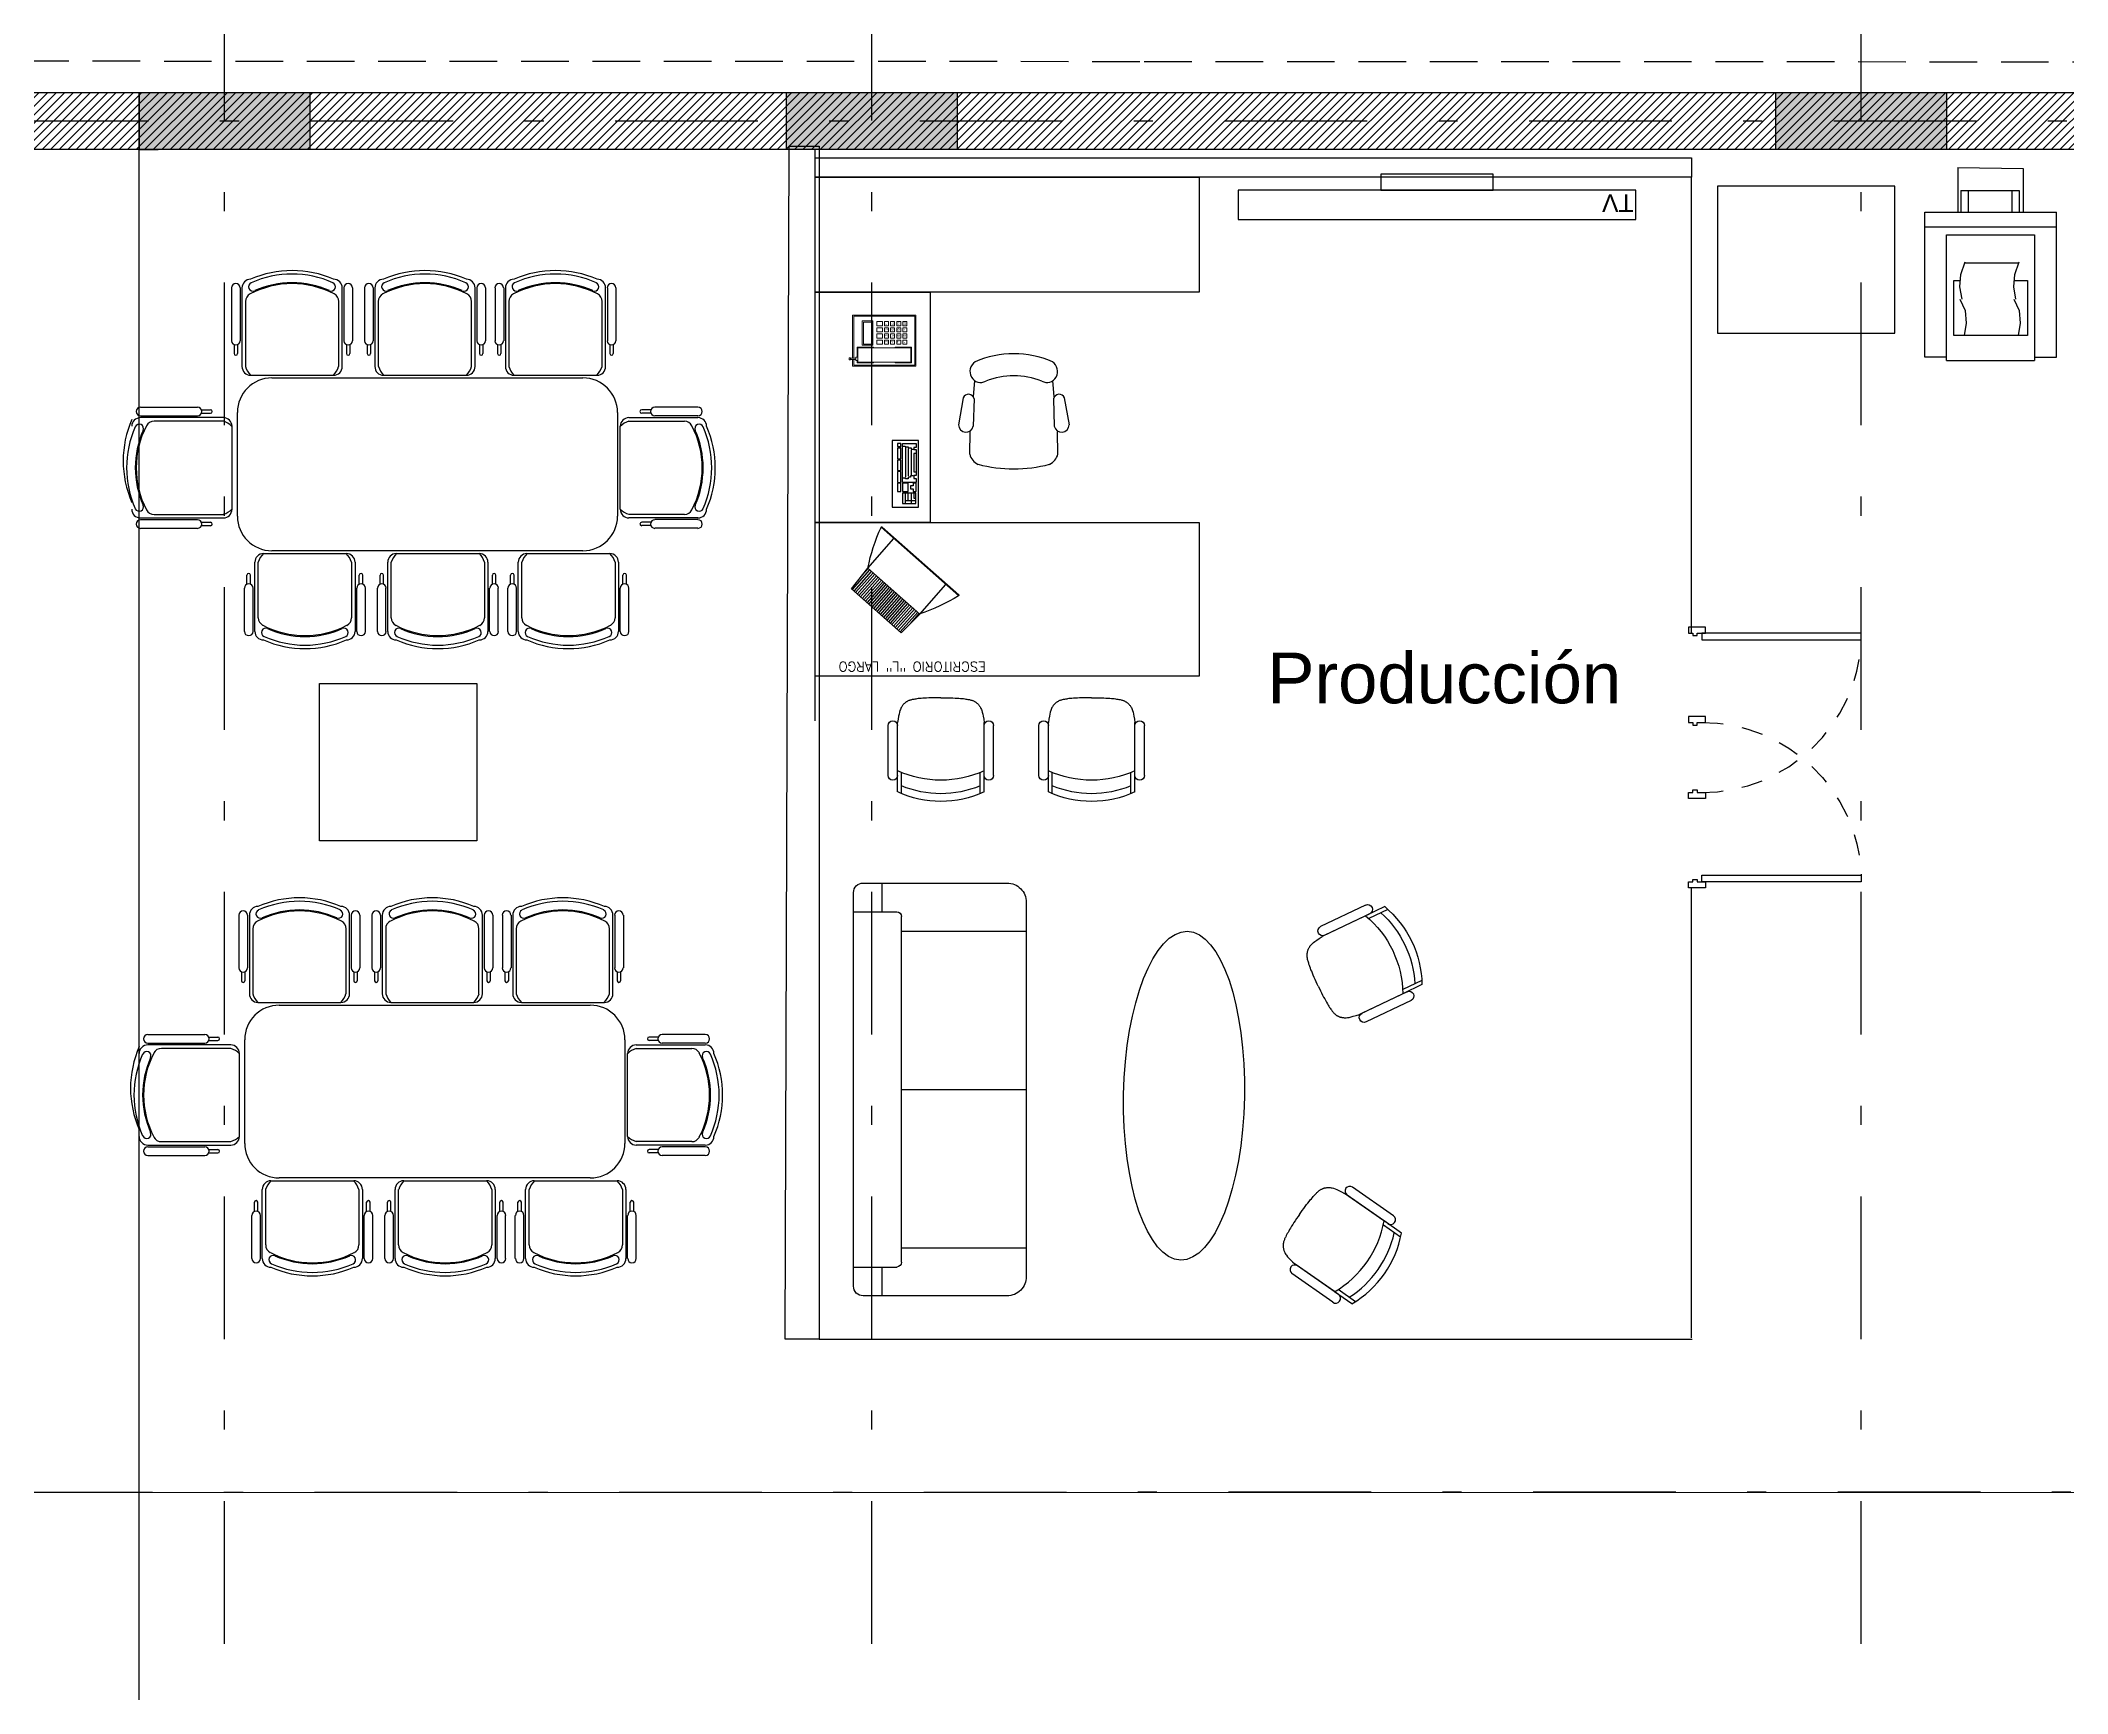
# Model space of a CAD drawing. Header units: millimetres. Extents: x -184 to 3387, y -15 to 1316.
# Drawn here: x 12.29 to 22.94, y 172.91 to 181.59 of the extents above; entities that cross this region are included whole.
import ezdxf

# ---------------------------------------------------------------- set-up
doc = ezdxf.new("R2010")
doc.units = ezdxf.units.MM
for name, pattern in [('XR EJES SUPERIORES$0$DASHDOT2', [0.5, 0.25, -0.125, 0, -0.125]), ('XR LINDERO N$0$A-100a LALA IRAPUATO nave equipo$0$HIDDEN', [0.375, 0.25, -0.125]), ('XR N3$0$XR PLANTA TIPO DE OFICINAS$0$HIDDEN2', [0.1875, 0.125, -0.0625])]:
    doc.linetypes.add(name, pattern=pattern)
for name, color, linetype in [('00_ARQ', 8, 'Continuous'), ('ARC_NUEVO', 8, 'Continuous'), ('ARQ', 8, 'Continuous'), ('ARQ_MOBILIARIO', 8, 'Continuous'), ('Charola', 3, 'Continuous'), ('Texto_Iluminación', 7, 'Continuous'), ('XR EJES SUPERIORES$0$A-EJES', 8, 'XR EJES SUPERIORES$0$DASHDOT2')]:
    doc.layers.add(name, color=color, linetype=linetype)
doc.styles.add('ROMANS', font='romans.shx')
doc.styles.add('TÍTULO', font='arial.ttf', dxfattribs={"height": 0.19})
picture_1 = doc.add_image_def('image1.jpg', size_in_pixel=(360, 360))
pattern_1 = [(45, (8.036166, 181.506743), (-0.02245064, 0.02245064), [])]

# ---------------------------------------------------------------- blocks, each defined once
blk = doc.blocks.new('XR COLUMNAS SUPERIORES')
at = {"layer": '00_ARQ', "linetype": 'ByBlock'}
h = blk.add_hatch(color=256, dxfattribs=at)
h.dxf.hatch_style = 1
h.paths.add_polyline_path([(5.673, -0.493), (4.777, -0.493), (4.777, -0.193), (5.673, -0.193)])
h = blk.add_hatch(color=256, dxfattribs=at)
h.dxf.hatch_style = 1
h.paths.add_polyline_path([(9.073, -0.493), (8.176, -0.493), (8.176, -0.193), (9.073, -0.193)])
h = blk.add_hatch(color=256, dxfattribs=at)
h.dxf.hatch_style = 1
h.paths.add_polyline_path([(14.269, -0.493), (13.373, -0.493), (13.373, -0.193), (14.269, -0.193)])
for points in [[(5.673, -0.493), (4.777, -0.493), (4.777, -0.193), (5.673, -0.193)], [(9.073, -0.493), (8.176, -0.493), (8.176, -0.193), (9.073, -0.193)], [(14.269, -0.493), (13.373, -0.493), (13.373, -0.193), (14.269, -0.193)]]:
    blk.add_lwpolyline(points, close=True, dxfattribs=at)
blk = doc.blocks.new('XR EJES SUPERIORES')
at = {"layer": 'XR EJES SUPERIORES$0$A-EJES', "color": 251, "linetype": 'XR EJES SUPERIORES$0$DASHDOT2', "ltscale": 3}
for p, q in [((5.225, -14.741), (5.225, 2.657)), ((8.625, -14.741), (8.625, 2.657)), ((13.821, -14.741), (13.821, 2.657)), ((30.426, -0.343), (-2.851, -0.344)), ((30.447, -7.541), (-2.865, -7.548))]:
    blk.add_line(p, q, dxfattribs=at)
blk = doc.blocks.new('silla3')
for p, q in [((-0.21, -0.224), (-0.203, -0.14)), ((0.21, -0.224), (0.203, -0.14)), ((-0.263, -0.23), (-0.288, -0.371)), ((-0.207, -0.235), (-0.211, -0.378)), ((0.207, -0.235), (0.211, -0.378)), ((0.263, -0.23), (0.288, -0.371)), ((-0.229, -0.523), (-0.227, -0.406)), ((0.229, -0.523), (0.227, -0.406))]:
    blk.add_line(p, q)
at = {"extrusion": (0, 0, -1)}
for centre, major_axis, start_param, end_param in [((0, -0.544), (0, 0.544), 5.886316, 6.680055), ((-0.173, -0.092), (0, 0.0577), 2.623535, 5.737508), ((0, -0.552), (0, 0.437), 5.929118, 6.637253), ((0.173, -0.092), (0, 0.0577), 0.545678, 3.65965), ((-0.236, -0.242), (0, 0.031), 5.100262, 7.639608), ((0.236, -0.242), (0, 0.031), 4.926762, 7.466109), ((-0.249, -0.368), (0, 0.0409), 1.815261, 4.651072), ((0.249, -0.368), (0, 0.0409), 1.632114, 4.467924), ((-0.157, -0.504), (0, 0.0781), 3.533117, 4.459171), ((0.157, -0.504), (0, 0.0781), 1.824014, 2.750068), ((0, 0.187), (0, 0.787), 2.893022, 3.390163)]:
    blk.add_ellipse(centre, major_axis=major_axis, ratio=0.958333, start_param=start_param, end_param=end_param, dxfattribs=at)
blk = doc.blocks.new('A$C369842D8')
for p, q in [((0.05, 0.491), (0.05, 0.381)), ((0.07, 0.5), (0.07, 0.39)), ((0.48, 0.5), (0.48, 0.39)), ((0.5, 0.491), (0.5, 0.381)), ((0, 0.405), (0, 0.145)), ((0.05, 0.405), (0.05, 0.145)), ((0.05, 0.38), (0.05, 0.13)), ((0.5, 0.405), (0.5, 0.145)), ((0.5, 0.38), (0.5, 0.13)), ((0.55, 0.405), (0.55, 0.145))]:
    blk.add_line(p, q)
for points in [[(0.275, 0), (0.262, 0), (0.249, 0), (0.236, 0.001), (0.224, 0.001), (0.212, 0.001), (0.201, 0.002), (0.19, 0.003), (0.181, 0.003), (0.172, 0.004), (0.164, 0.005), (0.157, 0.005), (0.15, 0.006), (0.145, 0.007), (0.139, 0.008), (0.134, 0.009), (0.13, 0.009), (0.126, 0.01), (0.122, 0.011), (0.118, 0.012), (0.114, 0.013), (0.111, 0.014), (0.108, 0.015), (0.105, 0.017), (0.102, 0.018), (0.1, 0.019), (0.097, 0.021), (0.095, 0.022), (0.093, 0.024), (0.091, 0.025), (0.089, 0.027), (0.087, 0.028), (0.085, 0.03), (0.083, 0.032), (0.081, 0.034), (0.079, 0.036), (0.077, 0.039), (0.075, 0.041), (0.073, 0.044), (0.071, 0.048), (0.068, 0.051), (0.066, 0.056), (0.064, 0.061), (0.062, 0.067), (0.059, 0.075), (0.057, 0.085), (0.055, 0.097), (0.052, 0.112), (0.05, 0.13)], [(0.275, 0), (0.288, 0), (0.301, 0), (0.314, 0.001), (0.326, 0.001), (0.338, 0.001), (0.349, 0.002), (0.36, 0.003), (0.369, 0.003), (0.378, 0.004), (0.386, 0.005), (0.393, 0.005), (0.4, 0.006), (0.405, 0.007), (0.411, 0.008), (0.416, 0.009), (0.42, 0.009), (0.424, 0.01), (0.428, 0.011), (0.432, 0.012), (0.436, 0.013), (0.439, 0.014), (0.442, 0.015), (0.445, 0.017), (0.448, 0.018), (0.45, 0.019), (0.453, 0.021), (0.455, 0.022), (0.457, 0.024), (0.459, 0.025), (0.461, 0.027), (0.463, 0.028), (0.465, 0.03), (0.467, 0.032), (0.469, 0.034), (0.471, 0.036), (0.473, 0.039), (0.475, 0.041), (0.477, 0.044), (0.479, 0.048), (0.482, 0.051), (0.484, 0.056), (0.486, 0.061), (0.488, 0.067), (0.491, 0.075), (0.493, 0.085), (0.495, 0.097), (0.498, 0.112), (0.5, 0.13)]]:
    blk.add_lwpolyline(points)
for centre, radius, start, end in [((0.275, 0), 0.54, 65.3885, 114.6115), ((0.025, 0.405), 0.025, 0, 180), ((0.275, -0.11), 0.54, 65.3885, 114.6115), ((0.275, -0.04), 0.54, 67.7008, 112.2992), ((0.525, 0.405), 0.025, 0, 180), ((0.025, 0.145), 0.025, 180, 0), ((0.525, 0.145), 0.025, 180, 0)]:
    blk.add_arc(centre, radius, start, end)
blk = doc.blocks.new('A$C435F5787')
at = {"linetype": 'ByBlock'}
for p, q in [((0, 0), (0, 0.483)), ((0, 0.483), (0.19, 0.483)), ((0.076, 0.381), (0.076, 0.457)), ((0.076, 0.457), (0.171, 0.457)), ((0.095, 0.438), (0.095, 0.454)), ((0.137, 0.438), (0.137, 0.454)), ((0.171, 0.457), (0.171, 0.381)), ((0.19, 0.483), (0.19, 0)), ((0.038, 0.371), (0.063, 0.371)), ((0.038, 0.311), (0.038, 0.371)), ((0.063, 0.311), (0.038, 0.311)), ((0.038, 0.305), (0.063, 0.305)), ((0.038, 0.225), (0.038, 0.305)), ((0.063, 0.371), (0.063, 0.311)), ((0.063, 0.305), (0.063, 0.225)), ((0.171, 0.381), (0.076, 0.381)), ((0.076, 0.311), (0.076, 0.371)), ((0.076, 0.371), (0.117, 0.371)), ((0.117, 0.311), (0.076, 0.311)), ((0.076, 0.305), (0.076, 0.022)), ((0.175, 0.305), (0.076, 0.305)), ((0.137, 0.438), (0.095, 0.438)), ((0.095, 0.381), (0.095, 0.435)), ((0.114, 0.384), (0.114, 0.435)), ((0.117, 0.371), (0.117, 0.311)), ((0.133, 0.33), (0.133, 0.352)), ((0.133, 0.352), (0.152, 0.352)), ((0.152, 0.33), (0.133, 0.33)), ((0.171, 0.438), (0.137, 0.438)), ((0.137, 0.381), (0.137, 0.435)), ((0.152, 0.352), (0.152, 0.371)), ((0.152, 0.371), (0.175, 0.371)), ((0.152, 0.311), (0.152, 0.33)), ((0.175, 0.311), (0.152, 0.311)), ((0.156, 0.384), (0.156, 0.419)), ((0.156, 0.419), (0.171, 0.419)), ((0.175, 0.371), (0.175, 0.311)), ((0.175, 0.276), (0.175, 0.305)), ((0.063, 0.225), (0.038, 0.225)), ((0.038, 0.143), (0.038, 0.219)), ((0.038, 0.219), (0.063, 0.219)), ((0.063, 0.219), (0.063, 0.143)), ((0.098, 0.273), (0.079, 0.273)), ((0.117, 0.279), (0.098, 0.279)), ((0.098, 0.279), (0.098, 0.273)), ((0.098, 0.051), (0.098, 0.267)), ((0.117, 0.267), (0.117, 0.279)), ((0.133, 0.267), (0.117, 0.267)), ((0.117, 0.06), (0.117, 0.257)), ((0.133, 0.257), (0.133, 0.267)), ((0.152, 0.257), (0.133, 0.257)), ((0.137, 0.07), (0.137, 0.254)), ((0.156, 0.254), (0.156, 0.276)), ((0.156, 0.276), (0.175, 0.276)), ((0.175, 0.254), (0.156, 0.254)), ((0.156, 0.095), (0.156, 0.229)), ((0.156, 0.229), (0.175, 0.229)), ((0.175, 0.067), (0.175, 0.254)), ((0.063, 0.143), (0.038, 0.143)), ((0.038, 0.133), (0.063, 0.133)), ((0.038, 0.057), (0.038, 0.133)), ((0.063, 0.057), (0.038, 0.057)), ((0.038, 0.044), (0.063, 0.044)), ((0.038, 0.022), (0.038, 0.044)), ((0.063, 0.022), (0.038, 0.022)), ((0.063, 0.133), (0.063, 0.057)), ((0.063, 0.044), (0.063, 0.022)), ((0.076, 0.022), (0.175, 0.022)), ((0.079, 0.041), (0.095, 0.041)), ((0.095, 0.041), (0.095, 0.048)), ((0.095, 0.048), (0.117, 0.048)), ((0.117, 0.048), (0.117, 0.054)), ((0.117, 0.054), (0.137, 0.054)), ((0.137, 0.054), (0.137, 0.063)), ((0.137, 0.063), (0.156, 0.063)), ((0.175, 0.095), (0.156, 0.095)), ((0.156, 0.051), (0.156, 0.067)), ((0.156, 0.067), (0.175, 0.067)), ((0.175, 0.051), (0.156, 0.051)), ((0.175, 0.022), (0.175, 0.051)), ((0.19, 0), (0, 0))]:
    blk.add_line(p, q, dxfattribs=at)
blk = doc.blocks.new('m-tv pla')
h = blk.add_hatch()
h.set_pattern_fill('ANSI31', color=256, scale=0.005, angle=45, style=0)
h.set_pattern_definition([(90, (-254.158094, -242.753814), (-0.015875, 2e-18), [])])
h.paths.add_polyline_path([(0.24, -0.474), (0.25, -0.284), (-0.25, -0.284), (-0.24, -0.474)])
for p, q in [((0.373, 0), (-0.373, 0)), ((-0.368, 0.006), (0.368, 0.006)), ((-0.25, -0.284), (-0.25, 0)), ((0.25, -0.284), (0.25, 0)), ((-0.24, -0.474), (-0.25, -0.284)), ((-0.25, -0.284), (0.25, -0.284)), ((0.24, -0.474), (0.25, -0.284)), ((-0.24, -0.474), (0.24, -0.474))]:
    blk.add_line(p, q)
for centre, radius, start, end in [((-0.368, 0.001), 0.005, 90, 196.7752), ((0.898, 0.383), 1.327, 196.7752, 210.1505), ((-0.898, 0.383), 1.327, 329.8495, 343.2248), ((0.368, 0.001), 0.005, 343.2248, 90)]:
    blk.add_arc(centre, radius, start, end)
blk = doc.blocks.new('tel')
at = {"lineweight": 0}
for p, q in [((76.298, 58.662), (76.333, 58.662)), ((76.298, 58.333), (76.298, 58.662)), ((76.303, 58.656), (76.333, 58.656)), ((76.303, 58.338), (76.303, 58.656)), ((76.315, 58.639), (76.315, 58.554)), ((76.327, 58.639), (76.315, 58.639)), ((76.319, 58.635), (76.393, 58.635)), ((76.319, 58.359), (76.319, 58.635)), ((76.327, 58.646), (76.327, 58.635)), ((76.345, 58.646), (76.327, 58.646)), ((76.327, 58.635), (76.345, 58.635)), ((76.331, 58.68), (76.331, 58.673)), ((76.341, 58.68), (76.331, 58.68)), ((76.331, 58.673), (76.341, 58.673)), ((76.333, 58.673), (76.333, 58.646)), ((76.339, 58.673), (76.333, 58.673)), ((76.333, 58.646), (76.339, 58.646)), ((76.339, 58.646), (76.339, 58.673)), ((76.339, 58.662), (76.563, 58.662)), ((76.339, 58.656), (76.558, 58.656)), ((76.341, 58.673), (76.341, 58.68)), ((76.345, 58.635), (76.345, 58.646)), ((76.397, 58.639), (76.345, 58.639)), ((76.393, 58.635), (76.393, 58.359)), ((76.397, 58.554), (76.397, 58.639)), ((76.408, 58.612), (76.534, 58.612)), ((76.408, 58.557), (76.408, 58.612)), ((76.413, 58.606), (76.528, 58.606)), ((76.413, 58.562), (76.413, 58.606)), ((76.528, 58.606), (76.528, 58.562)), ((76.534, 58.612), (76.534, 58.557)), ((76.558, 58.656), (76.558, 58.338)), ((76.563, 58.662), (76.563, 58.333)), ((76.315, 58.554), (76.319, 58.554)), ((76.393, 58.554), (76.397, 58.554)), ((76.534, 58.557), (76.408, 58.557)), ((76.412, 58.536), (76.434, 58.536)), ((76.412, 58.507), (76.412, 58.536)), ((76.434, 58.507), (76.412, 58.507)), ((76.412, 58.475), (76.412, 58.496)), ((76.434, 58.496), (76.412, 58.496)), ((76.528, 58.562), (76.413, 58.562)), ((76.434, 58.507), (76.434, 58.536)), ((76.434, 58.475), (76.434, 58.496)), ((76.444, 58.507), (76.444, 58.536)), ((76.444, 58.536), (76.466, 58.536)), ((76.466, 58.507), (76.444, 58.507)), ((76.444, 58.475), (76.444, 58.496)), ((76.466, 58.496), (76.444, 58.496)), ((76.466, 58.507), (76.466, 58.536)), ((76.466, 58.475), (76.466, 58.496)), ((76.476, 58.507), (76.476, 58.536)), ((76.476, 58.536), (76.498, 58.536)), ((76.498, 58.507), (76.476, 58.507)), ((76.498, 58.496), (76.476, 58.496)), ((76.476, 58.475), (76.476, 58.496)), ((76.498, 58.507), (76.498, 58.536)), ((76.498, 58.475), (76.498, 58.496)), ((76.508, 58.507), (76.508, 58.536)), ((76.508, 58.536), (76.53, 58.536)), ((76.53, 58.507), (76.508, 58.507)), ((76.53, 58.496), (76.508, 58.496)), ((76.508, 58.475), (76.508, 58.496)), ((76.53, 58.507), (76.53, 58.536)), ((76.53, 58.475), (76.53, 58.496)), ((76.315, 58.355), (76.315, 58.44)), ((76.315, 58.44), (76.319, 58.44)), ((76.393, 58.44), (76.397, 58.44)), ((76.397, 58.44), (76.397, 58.355)), ((76.434, 58.475), (76.412, 58.475)), ((76.412, 58.443), (76.412, 58.464)), ((76.434, 58.464), (76.412, 58.464)), ((76.434, 58.443), (76.412, 58.443)), ((76.412, 58.411), (76.412, 58.432)), ((76.434, 58.432), (76.412, 58.432)), ((76.434, 58.411), (76.412, 58.411)), ((76.412, 58.379), (76.412, 58.401)), ((76.434, 58.401), (76.412, 58.401)), ((76.434, 58.443), (76.434, 58.464)), ((76.434, 58.411), (76.434, 58.432)), ((76.434, 58.379), (76.434, 58.401)), ((76.466, 58.475), (76.444, 58.475)), ((76.444, 58.443), (76.444, 58.464)), ((76.466, 58.464), (76.444, 58.464)), ((76.466, 58.443), (76.444, 58.443)), ((76.444, 58.411), (76.444, 58.432)), ((76.466, 58.432), (76.444, 58.432)), ((76.466, 58.411), (76.444, 58.411)), ((76.444, 58.379), (76.444, 58.401)), ((76.466, 58.401), (76.444, 58.401)), ((76.466, 58.443), (76.466, 58.464)), ((76.466, 58.411), (76.466, 58.432)), ((76.466, 58.379), (76.466, 58.401)), ((76.498, 58.475), (76.476, 58.475)), ((76.498, 58.464), (76.476, 58.464)), ((76.476, 58.443), (76.476, 58.464)), ((76.498, 58.443), (76.476, 58.443)), ((76.498, 58.432), (76.476, 58.432)), ((76.476, 58.411), (76.476, 58.432)), ((76.498, 58.411), (76.476, 58.411)), ((76.476, 58.379), (76.476, 58.401)), ((76.498, 58.401), (76.476, 58.401)), ((76.498, 58.443), (76.498, 58.464)), ((76.498, 58.411), (76.498, 58.432)), ((76.498, 58.379), (76.498, 58.401)), ((76.53, 58.475), (76.508, 58.475)), ((76.53, 58.464), (76.508, 58.464)), ((76.508, 58.443), (76.508, 58.464)), ((76.53, 58.443), (76.508, 58.443)), ((76.53, 58.432), (76.508, 58.432)), ((76.508, 58.411), (76.508, 58.432)), ((76.53, 58.411), (76.508, 58.411)), ((76.53, 58.401), (76.508, 58.401)), ((76.508, 58.379), (76.508, 58.401)), ((76.53, 58.443), (76.53, 58.464)), ((76.53, 58.411), (76.53, 58.432)), ((76.53, 58.379), (76.53, 58.401)), ((76.563, 58.333), (76.298, 58.333)), ((76.558, 58.338), (76.303, 58.338)), ((76.397, 58.355), (76.315, 58.355)), ((76.393, 58.359), (76.319, 58.359)), ((76.434, 58.379), (76.412, 58.379)), ((76.466, 58.379), (76.444, 58.379)), ((76.498, 58.379), (76.476, 58.379)), ((76.53, 58.379), (76.508, 58.379))]:
    blk.add_line(p, q, dxfattribs=at)
for s, height, p in [('1', 0.0124, (76.419, 58.48)), ('2', 0.0124, (76.452, 58.48)), ('3', 0.0124, (76.484, 58.48)), ('L1', 0.00933, (76.512, 58.482)), ('*', 0.0124, (76.418, 58.382)), ('4', 0.0124, (76.42, 58.448)), ('7', 0.0124, (76.42, 58.416)), ('8', 0.0124, (76.452, 58.416)), ('5', 0.0124, (76.452, 58.447)), ('0', 0.0124, (76.452, 58.384)), ('6', 0.0124, (76.484, 58.448)), ('9', 0.0124, (76.484, 58.416)), ('#', 0.007, (76.485, 58.387)), ('L2', 0.00933, (76.512, 58.45)), ('L3', 0.00933, (76.512, 58.418)), ('L4', 0.00933, (76.512, 58.386))]:
    blk.add_text(s, height=height).set_placement(p)
blk = doc.blocks.new('A$C15AD577B')
for p, q in [((0.25, 0.25), (0.25, 0.9)), ((1.075, 0.25), (1.075, 0.9)), ((1.9, 0.25), (1.9, 0.9)), ((0.15, 0), (0.15, 0.225)), ((0.175, 0.25), (1.975, 0.25)), ((2, 0), (2, 0.225)), ((0, 0.15), (0.15, 0.15)), ((2, 0.15), (2.15, 0.15))]:
    blk.add_line(p, q)
blk.add_lwpolyline([(0.05, 0), (2.1, 0, 0.414214), (2.15, 0.05), (2.15, 0.8, 0.414214), (2.05, 0.9), (0.1, 0.9, 0.414214), (0, 0.8), (0, 0.05, 0.414214)], format="xyb", close=True)
for centre, start, end in [((0.175, 0.225), 90, 180), ((1.975, 0.225), 0, 90)]:
    blk.add_arc(centre, 0.025, start, end)
blk = doc.blocks.new('XR N3$0$XR PLANTA TIPO DE OFICINAS$0$Puerta1.00')
at = {"linetype": 'Continuous'}
for points in [[(405.365, 465.953), (405.365, 466.883), (405.325, 466.883), (405.325, 465.953)], [(405.325, 465.876), (405.325, 465.901), (405.34, 465.901), (405.34, 465.926), (405.325, 465.926), (405.325, 465.976), (405.29, 465.976), (405.29, 465.876)], [(406.255, 465.876), (406.255, 465.901), (406.24, 465.901), (406.24, 465.926), (406.255, 465.926), (406.255, 465.976), (406.29, 465.976), (406.29, 465.876)]]:
    blk.add_lwpolyline(points, close=True, dxfattribs=at)
at = {"linetype": 'XR N3$0$XR PLANTA TIPO DE OFICINAS$0$HIDDEN2'}
blk.add_arc((405.324, 465.953), 0.932, 0.0383, 87.4436, dxfattribs=at)
blk = doc.blocks.new('mesa de juntas')
for p, q in [((-2.519, 0.937), (-2.519, 0.662)), ((-2.474, 0.937), (-2.474, 0.662)), ((-2.465, 0.937), (-2.465, 0.527)), ((-2.447, 0.866), (-2.447, 0.527)), ((-1.961, 0.527), (-1.961, 0.866)), ((-1.943, 0.527), (-1.943, 0.937)), ((-1.934, 0.937), (-1.934, 0.662)), ((-1.889, 0.937), (-1.889, 0.662)), ((-1.827, 0.937), (-1.827, 0.662)), ((-1.782, 0.937), (-1.782, 0.662)), ((-1.773, 0.937), (-1.773, 0.527)), ((-1.755, 0.866), (-1.755, 0.527)), ((-1.269, 0.527), (-1.269, 0.866)), ((-1.251, 0.527), (-1.251, 0.937)), ((-1.242, 0.937), (-1.242, 0.662)), ((-1.197, 0.937), (-1.197, 0.662)), ((-1.147, 0.937), (-1.147, 0.662)), ((-1.102, 0.937), (-1.102, 0.662)), ((-1.093, 0.937), (-1.093, 0.527)), ((-1.075, 0.866), (-1.075, 0.527)), ((-0.589, 0.527), (-0.589, 0.866)), ((-0.571, 0.527), (-0.571, 0.937)), ((-0.562, 0.937), (-0.562, 0.662)), ((-0.517, 0.937), (-0.517, 0.662)), ((-2.506, 0.642), (-2.506, 0.595)), ((-2.488, 0.642), (-2.488, 0.595)), ((-1.921, 0.642), (-1.921, 0.595)), ((-1.903, 0.642), (-1.903, 0.595)), ((-1.813, 0.642), (-1.813, 0.595)), ((-1.795, 0.642), (-1.795, 0.595)), ((-1.228, 0.642), (-1.228, 0.595)), ((-1.21, 0.642), (-1.21, 0.595)), ((-1.134, 0.642), (-1.134, 0.595)), ((-1.116, 0.642), (-1.116, 0.595)), ((-0.549, 0.642), (-0.549, 0.595)), ((-0.531, 0.642), (-0.531, 0.595)), ((-2.42, 0.482), (-1.988, 0.482)), ((-2.309, 0.468), (-0.689, 0.468)), ((-1.728, 0.482), (-1.296, 0.482)), ((-1.048, 0.482), (-0.616, 0.482)), ((-2.994, 0.315), (-2.697, 0.315)), ((-2.994, 0.27), (-2.697, 0.27)), ((-2.562, 0.261), (-2.994, 0.261)), ((-2.562, 0.243), (-2.923, 0.243)), ((-2.676, 0.302), (-2.629, 0.302)), ((-2.676, 0.284), (-2.629, 0.284)), ((-2.517, -0.216), (-2.517, 0.216)), ((-2.489, -0.252), (-2.489, 0.288)), ((-0.509, 0.288), (-0.509, -0.252)), ((-0.495, -0.216), (-0.495, 0.216)), ((-0.45, 0.261), (-0.09, 0.261)), ((-0.45, 0.243), (-0.161, 0.243)), ((-0.336, 0.302), (-0.383, 0.302)), ((-0.336, 0.284), (-0.383, 0.284)), ((-0.09, 0.315), (-0.315, 0.315)), ((-0.09, 0.27), (-0.315, 0.27)), ((-2.994, -0.261), (-2.562, -0.261)), ((-2.994, -0.27), (-2.697, -0.27)), ((-2.994, -0.315), (-2.697, -0.315)), ((-2.923, -0.243), (-2.562, -0.243)), ((-2.676, -0.283), (-2.629, -0.283)), ((-2.676, -0.301), (-2.629, -0.301)), ((-0.161, -0.243), (-0.45, -0.243)), ((-0.09, -0.261), (-0.45, -0.261)), ((-0.336, -0.283), (-0.383, -0.283)), ((-0.336, -0.301), (-0.383, -0.301)), ((-0.09, -0.27), (-0.315, -0.27)), ((-0.09, -0.315), (-0.315, -0.315)), ((-2.398, -0.852), (-2.398, -0.492)), ((-2.38, -0.781), (-2.38, -0.492)), ((-2.353, -0.447), (-1.921, -0.447)), ((-0.689, -0.432), (-2.309, -0.432)), ((-1.894, -0.492), (-1.894, -0.781)), ((-1.876, -0.492), (-1.876, -0.852)), ((-1.706, -0.852), (-1.706, -0.492)), ((-1.688, -0.781), (-1.688, -0.492)), ((-1.661, -0.447), (-1.229, -0.447)), ((-1.202, -0.492), (-1.202, -0.781)), ((-1.184, -0.492), (-1.184, -0.852)), ((-1.026, -0.852), (-1.026, -0.492)), ((-1.008, -0.781), (-1.008, -0.492)), ((-0.981, -0.447), (-0.549, -0.447)), ((-0.522, -0.492), (-0.522, -0.781)), ((-0.504, -0.492), (-0.504, -0.852)), ((-2.452, -0.852), (-2.452, -0.627)), ((-2.439, -0.606), (-2.439, -0.559)), ((-2.421, -0.606), (-2.421, -0.559)), ((-2.407, -0.852), (-2.407, -0.627)), ((-1.867, -0.852), (-1.867, -0.627)), ((-1.854, -0.606), (-1.854, -0.559)), ((-1.836, -0.606), (-1.836, -0.559)), ((-1.822, -0.852), (-1.822, -0.627)), ((-1.76, -0.852), (-1.76, -0.627)), ((-1.746, -0.606), (-1.746, -0.559)), ((-1.728, -0.606), (-1.728, -0.559)), ((-1.715, -0.852), (-1.715, -0.627)), ((-1.175, -0.852), (-1.175, -0.627)), ((-1.161, -0.606), (-1.161, -0.559)), ((-1.143, -0.606), (-1.143, -0.559)), ((-1.13, -0.852), (-1.13, -0.627)), ((-1.08, -0.852), (-1.08, -0.627)), ((-1.066, -0.606), (-1.066, -0.559)), ((-1.048, -0.606), (-1.048, -0.559)), ((-1.035, -0.852), (-1.035, -0.627)), ((-0.495, -0.852), (-0.495, -0.627)), ((-0.481, -0.606), (-0.481, -0.559)), ((-0.463, -0.606), (-0.463, -0.559)), ((-0.45, -0.852), (-0.45, -0.627))]:
    blk.add_line(p, q)
for centre, radius, start, end in [((-2.497, 0.937), 0.0225, 0, 180), ((-2.42, 0.937), 0.045, 90, 180), ((-2.408, 0.943), 0.0225, 114.0081, 294.0081), ((-2.204, 0.486), 0.473, 62.4593, 117.5407), ((-2.204, 0.486), 0.541, 66.4552, 113.5448), ((-2.204, 0.486), 0.523, 65.9919, 114.0081), ((-2.204, 0.486), 0.478, 65.9919, 114.0081), ((-2.001, 0.943), 0.0225, 245.9919, 65.9919), ((-1.988, 0.937), 0.045, 0, 90), ((-1.912, 0.937), 0.0225, 0, 180), ((-1.804, 0.937), 0.0225, 0, 180), ((-1.728, 0.937), 0.045, 90, 180), ((-1.715, 0.943), 0.0225, 114.0081, 294.0081), ((-1.512, 0.486), 0.473, 62.4593, 117.5407), ((-1.512, 0.486), 0.541, 66.4552, 113.5448), ((-1.512, 0.486), 0.523, 65.9919, 114.0081), ((-1.512, 0.486), 0.478, 65.9919, 114.0081), ((-1.308, 0.943), 0.0225, 245.9919, 65.9919), ((-1.296, 0.937), 0.045, 0, 90), ((-1.219, 0.937), 0.0225, 0, 180), ((-1.125, 0.937), 0.0225, 0, 180), ((-1.048, 0.937), 0.045, 90, 180), ((-1.036, 0.943), 0.0225, 114.0081, 294.0081), ((-0.832, 0.486), 0.473, 62.4593, 117.5407), ((-0.832, 0.486), 0.541, 66.4552, 113.5448), ((-0.832, 0.486), 0.523, 65.9919, 114.0081), ((-0.832, 0.486), 0.478, 65.9919, 114.0081), ((-0.629, 0.943), 0.0225, 245.9919, 65.9919), ((-0.616, 0.937), 0.045, 0, 90), ((-0.54, 0.937), 0.0225, 0, 180), ((-2.402, 0.866), 0.045, 117.5407, 180), ((-2.006, 0.866), 0.045, 0, 62.4593), ((-1.71, 0.866), 0.045, 117.5407, 180), ((-1.314, 0.866), 0.045, 0, 62.4593), ((-1.03, 0.866), 0.045, 117.5407, 180), ((-0.634, 0.866), 0.045, 0, 62.4593), ((-2.497, 0.662), 0.0225, 180, 0), ((-1.912, 0.662), 0.0225, 180, 0), ((-1.804, 0.662), 0.0225, 180, 0), ((-1.219, 0.662), 0.0225, 180, 0), ((-1.125, 0.662), 0.0225, 180, 0), ((-0.54, 0.662), 0.0225, 180, 0), ((-2.497, 0.595), 0.009, 180, 0), ((-1.912, 0.595), 0.009, 180, 0), ((-1.804, 0.595), 0.009, 180, 0), ((-1.219, 0.595), 0.009, 180, 0), ((-1.125, 0.595), 0.009, 180, 0), ((-0.54, 0.595), 0.009, 180, 0), ((-2.309, 0.288), 0.18, 90, 180), ((-2.42, 0.527), 0.045, 180, 270), ((-2.343, 0.559), 0.109, 197.077, 224.8505), ((-2.066, 0.559), 0.109, 315.1495, 342.923), ((-1.988, 0.527), 0.045, 270, 0), ((-1.728, 0.527), 0.045, 180, 270), ((-1.65, 0.559), 0.109, 197.077, 224.8505), ((-1.373, 0.559), 0.109, 315.1495, 342.923), ((-1.296, 0.527), 0.045, 270, 0), ((-1.048, 0.527), 0.045, 180, 270), ((-0.971, 0.559), 0.109, 197.077, 224.8505), ((-0.689, 0.288), 0.18, 0, 90), ((-0.694, 0.559), 0.109, 315.1495, 342.923), ((-0.616, 0.527), 0.045, 270, 0), ((-2.543, 0.036), 0.541, 156.4552, 203.5448), ((-2.543, 0), 0.523, 155.9919, 204.0081), ((-2.994, 0.216), 0.045, 90, 180), ((-3, 0.204), 0.0225, 335.9919, 155.9919), ((-2.994, 0.293), 0.0225, 90, 270), ((-2.543, 0), 0.473, 152.4593, 207.5407), ((-2.923, 0.198), 0.045, 90, 152.4593), ((-2.697, 0.293), 0.0225, 270, 90), ((-2.629, 0.293), 0.009, 270, 90), ((-2.562, 0.216), 0.045, 0, 90), ((-2.594, 0.138), 0.109, 45.1495, 72.923), ((-0.45, 0.216), 0.045, 90, 180), ((-0.418, 0.138), 0.109, 107.077, 134.8505), ((-0.383, 0.293), 0.009, 90, 270), ((-0.315, 0.293), 0.0225, 90, 270), ((-0.161, 0.198), 0.045, 27.5407, 90), ((-0.541, 0), 0.473, 332.4593, 27.5407), ((-0.084, 0.204), 0.0225, 24.0081, 204.0081), ((-0.09, 0.293), 0.0225, 270, 90), ((-0.09, 0.216), 0.045, 360, 90), ((-0.541, 0), 0.523, 335.9919, 24.0081), ((-0.541, 0), 0.541, 336.4552, 23.5448), ((-2.543, 0), 0.478, 155.9919, 204.0081), ((-0.541, 0), 0.478, 335.9919, 24.0081), ((-3, -0.204), 0.0225, 204.0081, 24.0081), ((-0.084, -0.204), 0.0225, 155.9919, 335.9919), ((-2.994, -0.216), 0.045, 180, 270), ((-2.994, -0.293), 0.0225, 90, 270), ((-2.923, -0.198), 0.045, 207.5407, 270), ((-2.697, -0.293), 0.0225, 270, 90), ((-2.629, -0.293), 0.009, 270, 90), ((-2.562, -0.216), 0.045, 270, 0), ((-2.594, -0.138), 0.109, 287.077, 314.8505), ((-2.309, -0.252), 0.18, 180, 270), ((-0.689, -0.252), 0.18, 270, 0), ((-0.45, -0.216), 0.045, 180, 270), ((-0.418, -0.138), 0.109, 225.1495, 252.923), ((-0.383, -0.293), 0.009, 90, 270), ((-0.315, -0.293), 0.0225, 90, 270), ((-0.161, -0.198), 0.045, 270, 332.4593), ((-0.09, -0.216), 0.045, 270, 360), ((-0.09, -0.293), 0.0225, 270, 90), ((-2.353, -0.492), 0.045, 90, 180), ((-2.276, -0.524), 0.109, 135.1495, 162.923), ((-1.999, -0.524), 0.109, 17.077, 44.8505), ((-1.921, -0.492), 0.045, 360, 90), ((-1.661, -0.492), 0.045, 90, 180), ((-1.583, -0.524), 0.109, 135.1495, 162.923), ((-1.306, -0.524), 0.109, 17.077, 44.8505), ((-1.229, -0.492), 0.045, 360, 90), ((-0.981, -0.492), 0.045, 90, 180), ((-0.903, -0.524), 0.109, 135.1495, 162.923), ((-0.626, -0.524), 0.109, 17.077, 44.8505), ((-0.549, -0.492), 0.045, 360, 90), ((-2.43, -0.627), 0.0225, 360, 180), ((-2.43, -0.559), 0.009, 360, 180), ((-1.845, -0.627), 0.0225, 360, 180), ((-1.845, -0.559), 0.009, 360, 180), ((-1.737, -0.627), 0.0225, 360, 180), ((-1.737, -0.559), 0.009, 360, 180), ((-1.152, -0.627), 0.0225, 360, 180), ((-1.152, -0.559), 0.009, 360, 180), ((-1.057, -0.627), 0.0225, 360, 180), ((-1.057, -0.559), 0.009, 360, 180), ((-0.472, -0.627), 0.0225, 360, 180), ((-0.472, -0.559), 0.009, 360, 180), ((-2.335, -0.781), 0.045, 180, 242.4593), ((-2.341, -0.858), 0.0225, 65.9919, 245.9919), ((-2.137, -0.401), 0.473, 242.4593, 297.5407), ((-2.137, -0.401), 0.478, 245.9919, 294.0081), ((-1.934, -0.858), 0.0225, 294.0081, 114.0081), ((-1.939, -0.781), 0.045, 297.5407, 360), ((-1.643, -0.781), 0.045, 180, 242.4593), ((-1.648, -0.858), 0.0225, 65.9919, 245.9919), ((-1.445, -0.401), 0.473, 242.4593, 297.5407), ((-1.445, -0.401), 0.478, 245.9919, 294.0081), ((-1.241, -0.858), 0.0225, 294.0081, 114.0081), ((-1.247, -0.781), 0.045, 297.5407, 360), ((-0.963, -0.781), 0.045, 180, 242.4593), ((-0.968, -0.858), 0.0225, 65.9919, 245.9919), ((-0.765, -0.401), 0.473, 242.4593, 297.5407), ((-0.765, -0.401), 0.478, 245.9919, 294.0081), ((-0.561, -0.858), 0.0225, 294.0081, 114.0081), ((-0.567, -0.781), 0.045, 297.5407, 360), ((-2.43, -0.852), 0.0225, 180, 360), ((-2.353, -0.852), 0.045, 180, 270), ((-2.137, -0.401), 0.541, 246.4552, 293.5448), ((-2.137, -0.401), 0.523, 245.9919, 294.0081), ((-1.921, -0.852), 0.045, 270, 360), ((-1.845, -0.852), 0.0225, 180, 360), ((-1.737, -0.852), 0.0225, 180, 360), ((-1.661, -0.852), 0.045, 180, 270), ((-1.445, -0.401), 0.541, 246.4552, 293.5448), ((-1.445, -0.401), 0.523, 245.9919, 294.0081), ((-1.229, -0.852), 0.045, 270, 360), ((-1.152, -0.852), 0.0225, 180, 360), ((-1.057, -0.852), 0.0225, 180, 360), ((-0.981, -0.852), 0.045, 180, 270), ((-0.765, -0.401), 0.541, 246.4552, 293.5448), ((-0.765, -0.401), 0.523, 245.9919, 294.0081), ((-0.549, -0.852), 0.045, 270, 360), ((-0.472, -0.852), 0.0225, 180, 360)]:
    blk.add_arc(centre, radius, start, end)

msp = doc.modelspace()

# ---------------------------------------------------------------- hatches: boundary and pattern name
at = {"layer": '00_ARQ'}
h = msp.add_hatch(dxfattribs=at)
h.set_pattern_fill('ANSI31', color=8, scale=0.01)
h.set_pattern_definition(pattern_1)
h.paths.add_polyline_path([(12.81279, 181.01378), (11.03617, 181.01377), (11.03617, 181.31377), (12.81279, 181.31378)])
h = msp.add_hatch(dxfattribs=at)
h.set_pattern_fill('ANSI31', color=8, scale=0.01)
h.set_pattern_definition(pattern_1)
h.paths.add_polyline_path([(12.81279, 181.31378), (33.42279, 181.31378), (33.42279, 181.01378), (12.81279, 181.01378)])

# ---------------------------------------------------------------- linework, layer by layer
at = {"layer": '00_ARQ', "ltscale": 0.3}
for p, q in [((16.36263, 178.01377), (16.36263, 181.01377)), ((16.38486, 174.76571), (20.96889, 174.76571))]:
    msp.add_line(p, q, dxfattribs=at)
at = {"layer": '00_ARQ', "linetype": 'XR LINDERO N$0$A-100a LALA IRAPUATO nave equipo$0$HIDDEN'}
msp.add_lwpolyline([(8.00532, 166.46677), (14.80112, 166.46822), (27.75807, 166.46848), (38.77002, 166.46677), (38.7359, 172.85053), (38.72706, 181.46377), (27.34117, 181.47134), (18.06844, 181.47517), (10.57923, 181.47798), (8.03617, 181.50674), (8.00532, 166.46677)], dxfattribs=at)
at = {"layer": '00_ARQ'}
for points in [[(12.81279, 181.01378), (11.03617, 181.01377), (11.03617, 181.31377), (12.81279, 181.31378)], [(12.81279, 181.31378), (33.42279, 181.31378), (33.42279, 181.01378), (12.81279, 181.01378)]]:
    msp.add_lwpolyline(points, close=True, dxfattribs=at)
at = {"layer": '00_ARQ', "linetype": 'Continuous'}
for points in [[(12.91279, 181.01378), (8.02069, 181.00806), (8.02069, 166.91106), (12.81279, 166.91677), (12.81279, 181.01378), (12.81279, 181.01378)], [(16.38486, 181.03085), (16.38486, 174.76571), (16.20508, 174.76631), (16.22587, 181.03085)]]:
    msp.add_lwpolyline(points, close=True, dxfattribs=at)
at = {"layer": 'ARQ'}
for p, q in [((22.3645, 180.91904), (22.7075, 180.91355)), ((22.3645, 180.91904), (22.3645, 180.68489)), ((22.7075, 180.91355), (22.7075, 180.68489)), ((22.3808, 180.79924), (22.68568, 180.79924)), ((22.3808, 180.79924), (22.3808, 180.68489)), ((22.41893, 180.79924), (22.41893, 180.68489)), ((22.64755, 180.79924), (22.64755, 180.68489)), ((22.68568, 180.79924), (22.68568, 180.68489)), ((22.19027, 180.68489), (22.88173, 180.68489)), ((22.19027, 179.92257), (22.19027, 180.68489)), ((22.88173, 179.92257), (22.88173, 180.68489)), ((22.19027, 180.60868), (22.88173, 180.60868)), ((22.30461, 180.56506), (22.76738, 180.56506)), ((22.30461, 179.90627), (22.30461, 180.56506)), ((22.76738, 180.56506), (22.76738, 179.90627)), ((22.37531, 180.29282), (22.3808, 180.35826)), ((22.3808, 180.35826), (22.40262, 180.42347)), ((22.39714, 180.41814), (22.68019, 180.41814)), ((22.65859, 180.29282), (22.66389, 180.35826)), ((22.66389, 180.35826), (22.68568, 180.42347)), ((22.34274, 180.03692), (22.34274, 180.32546)), ((22.34274, 180.32546), (22.37531, 180.32546)), ((22.38632, 180.22761), (22.37531, 180.29282)), ((22.37531, 180.22761), (22.40262, 180.16773)), ((22.65859, 180.32546), (22.72929, 180.32546)), ((22.66937, 180.22761), (22.65859, 180.29282)), ((22.65859, 180.22761), (22.68568, 180.16773)), ((22.72929, 180.32546), (22.72929, 180.03692)), ((22.40262, 180.16773), (22.40795, 180.10229)), ((22.68568, 180.16773), (22.69117, 180.10229)), ((22.72929, 180.03692), (22.34274, 180.03692)), ((22.40795, 180.10229), (22.39714, 180.03692)), ((22.69117, 180.10229), (22.68019, 180.03692)), ((22.30461, 179.92257), (22.19027, 179.92257)), ((22.30461, 179.90627), (22.76738, 179.90627)), ((22.76738, 179.92257), (22.88173, 179.92257))]:
    msp.add_line(p, q, dxfattribs=at)
at = {"layer": 'ARQ_MOBILIARIO', "ltscale": 0.3}
for p, q in [((20.96558, 178.47451), (20.96558, 180.86954)), ((20.96558, 174.77254), (20.96558, 177.13607))]:
    msp.add_line(p, q, dxfattribs=at)
msp.add_lwpolyline([(16.36263, 180.96954), (20.96558, 180.96954), (20.96558, 180.86954), (16.36263, 180.86954)], dxfattribs=at)
at = {"layer": 'ARQ_MOBILIARIO', "ltscale": 0.01}
for points in [[(16.36263, 180.26455), (16.36263, 180.86954), (18.37924, 180.86954), (18.37924, 180.26455)], [(16.96761, 179.05458), (16.36263, 179.05458), (16.36263, 180.26455), (16.96761, 180.26455)], [(16.36263, 178.24794), (16.36263, 179.05458), (18.37924, 179.05458), (18.37924, 178.24794)]]:
    msp.add_lwpolyline(points, close=True, dxfattribs=at)
at = {"layer": 'ARQ_MOBILIARIO', "ltscale": 0.3}
msp.add_lwpolyline([(21.10272, 180.04865), (22.03269, 180.04865), (22.03269, 180.82134), (21.10272, 180.82134)], close=True, dxfattribs=at)
msp.add_ellipse((18.30011, 176.04466), major_axis=(-0.01727, -0.8634), ratio=0.36721846, dxfattribs=at)
at = {"layer": 'Charola', "color": 6, "ltscale": 0.3}
msp.add_line((8.30624, 173.95959), (38.48271, 173.96537), dxfattribs=at)
at = {"layer": 'Texto_Iluminación', "ltscale": 0.3}
for points in [[(19.33323, 180.80036), (19.92438, 180.80036), (19.92438, 180.88387), (19.33323, 180.88387)], [(20.67291, 180.80036), (18.58471, 180.80036), (18.58471, 180.64625), (20.67291, 180.64625)]]:
    msp.add_lwpolyline(points, close=True, dxfattribs=at)

# ---------------------------------------------------------------- block references
at = {"layer": '00_ARQ'}
for name in ['XR EJES SUPERIORES', 'XR COLUMNAS SUPERIORES']:
    msp.add_blockref(name, (8.03617, 181.50674), dxfattribs=at)
at = {"layer": '00_ARQ', "linetype": 'Continuous', "extrusion": (0, 0, -1), "rotation": 90}
for p, xscale, yscale, zscale in [((398.33873, 543.2672), -0.9000000533275667, 0.900000053327564, -0.9000000533275667), ((398.33873, -187.62512), 0.9000000533275636, 0.9000000533275636, -0.9000000533275637)]:
    msp.add_blockref('XR N3$0$XR PLANTA TIPO DE OFICINAS$0$Puerta1.00', p, dxfattribs=dict(at, xscale=xscale, yscale=yscale, zscale=zscale))
at = {"layer": 'ARC_NUEVO', "ltscale": 0.01, "xscale": -1.00830868, "yscale": 1.00830868, "zscale": 1.00830868, "rotation": 270}
msp.add_blockref('A$C15AD577B', (16.56437, 174.99355), dxfattribs=at)
at = {"layer": 'ARQ_MOBILIARIO', "ltscale": 0.01, "yscale": 1.00830868, "zscale": 1.00830868}
for name, p, xscale in [('mesa de juntas', (15.83825, 179.3425), 1.00830868), ('silla3', (17.40625, 179.94144), -1.00830868), ('mesa de juntas', (15.87693, 176.04822), 1.00830868)]:
    msp.add_blockref(name, p, dxfattribs=dict(at, xscale=xscale))
for name, p, xscale, rotation in [('tel', (75.70904, 102.94415), 1.00830868, 90.00000000000001), ('A$C369842D8', (16.74584, 178.13487), -1.00830868, 180), ('A$C369842D8', (17.53772, 178.13487), -1.00830868, 180), ('A$C369842D8', (19.1248, 176.36921), -1.00830868, 295.5518729810937), ('A$C369842D8', (19.06535, 175.64812), 1.00830868, 235.021851721291)]:
    msp.add_blockref(name, p, dxfattribs=dict(at, xscale=xscale, rotation=rotation))
at = {"layer": 'ARQ_MOBILIARIO'}
for name, p, xscale, yscale, zscale, rotation in [('A$C435F5787', (16.76714, 179.48656), -0.7259822496000002, 0.7259822496000002, 0.7259822496000002, 180), ('m-tv pla', (16.91295, 178.84997), -0.7285030212999956, 0.7285030212999956, 0.7285030212999956, 318.5706393989536)]:
    msp.add_blockref(name, p, dxfattribs=dict(at, xscale=xscale, yscale=yscale, zscale=zscale, rotation=rotation))

# ---------------------------------------------------------------- texts
at = {"layer": '00_ARQ', "ltscale": 0.3, "style": 'TÍTULO'}
msp.add_text('Producción', height=0.266, dxfattribs=at).set_placement((18.7377, 178.10547))
at = {"layer": 'ARQ_MOBILIARIO', "ltscale": 0.01, "style": 'ROMANS'}
msp.add_text('ESCRITORIO "L" LARGO', height=0.0504154, rotation=180, dxfattribs=at).set_placement((17.25931, 178.32351))
at = {"layer": 'Texto_Iluminación', "ltscale": 0.3, "style": 'TÍTULO'}
msp.add_text('TV', height=0.0931, rotation=180, dxfattribs=at).set_placement((20.66161, 180.77865))

# ---------------------------------------------------------------- pictures from other files: only their frames are drawn
at = {"layer": 'Charola', "color": 6, "ltscale": 0.3}
image = msp.add_image(picture_1, insert=(13.75993, 177.38277), size_in_units=(0.82696, 0.82696), dxfattribs=at)
image.dxf.flags = 7

doc.saveas('drawing.dxf')
